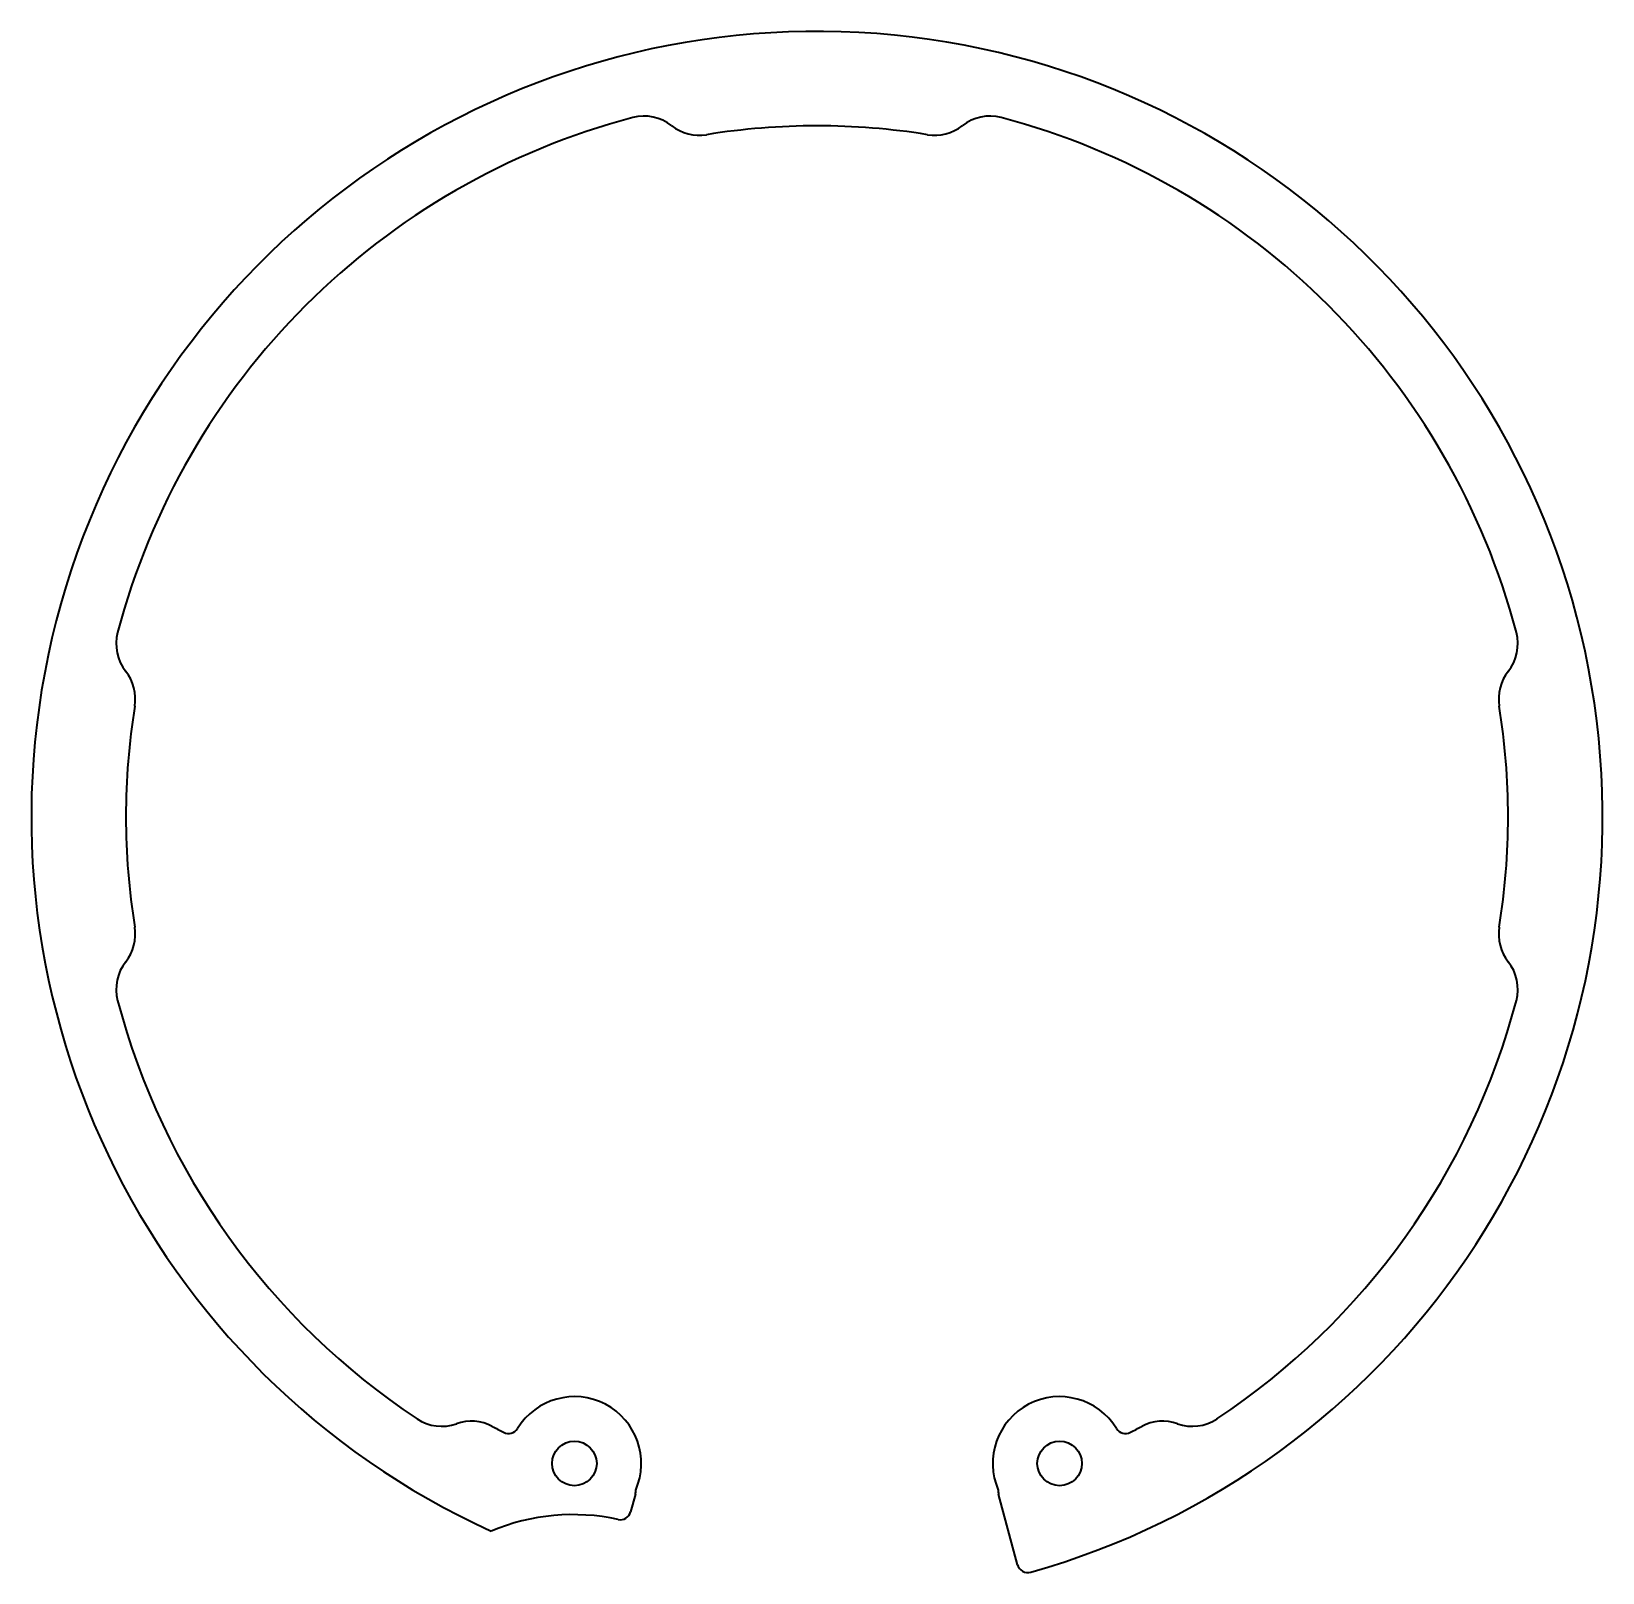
# Model space of a CAD drawing. Header units: inches. Extents: x 1.61 to 6.02, y 2.99 to 7.32.
import ezdxf

# ---------------------------------------------------------------- set-up
doc = ezdxf.new("R2010")
doc.units = ezdxf.units.IN
doc.header["$MEASUREMENT"] = 0
doc.layers.add('Visible Edges(ANSI-PIG)', color=7, linetype='Continuous', lineweight=35)

msp = doc.modelspace()

# ---------------------------------------------------------------- linework, layer by layer
at = {"layer": 'Visible Edges(ANSI-PIG)'}
for p, q in [((3.309, 3.2144), (3.2957, 3.1648)), ((4.3812, 3.0163), (4.3281, 3.2144))]:
    msp.add_line(p, q, dxfattribs=at)
for centre in [(3.138, 3.3004), (4.4992, 3.3004)]:
    msp.add_circle(centre, 0.0625, dxfattribs=at)
for centre, radius, start, end in [((3.8186, 5.1161), 2.204, 285.7907, 245.4914), ((3.8186, 5.1161), 2.029, 104.7516, 165.2484), ((3.3338, 6.9573), 0.125, 51.7103, 104.7516), ((3.4887, 7.1535), 0.125, 231.7103, 279.1975), ((3.8186, 5.1161), 1.939, 80.8025, 99.1975), ((4.1485, 7.1535), 0.125, 260.8025, 308.2897), ((4.3034, 6.9573), 0.125, 75.2484, 128.2897), ((3.8186, 5.1161), 2.029, 14.7516, 75.2484), ((1.9773, 5.6009), 0.125, 165.2484, 218.2897), ((5.6598, 5.6009), 0.125, 321.7103, 14.7516), ((1.7811, 5.446), 0.125, 350.8025, 38.2897), ((5.856, 5.446), 0.125, 141.7103, 189.1975), ((3.8186, 5.1161), 1.939, 170.8025, 189.1975), ((3.8186, 5.1161), 1.939, 350.8025, 9.1975), ((1.7811, 4.7862), 0.125, 321.7103, 9.1975), ((5.856, 4.7862), 0.125, 170.8025, 218.2897), ((1.9773, 4.6312), 0.125, 141.7103, 194.7516), ((5.6598, 4.6312), 0.125, 345.2484, 38.2897), ((3.8186, 5.1161), 2.029, 194.7516, 236.4211), ((3.8186, 5.1161), 2.029, 303.5789, 345.2484), ((3.138, 3.3004), 0.1875, 336.4508, 148.3259), ((4.4992, 3.3004), 0.1875, 31.6741, 203.5492), ((2.7655, 3.5298), 0.125, 236.4211, 289.4624), ((2.8488, 3.2941), 0.125, 61.9752, 109.4624), ((3.8186, 5.1161), 1.939, 241.9752, 243.0322), ((2.9529, 3.4146), 0.03, 243.0322, 328.3259), ((4.6843, 3.4146), 0.03, 211.6741, 296.9678), ((3.8186, 5.1161), 1.939, 296.9678, 298.0248), ((4.7884, 3.2941), 0.125, 70.5376, 118.0248), ((4.8717, 3.5298), 0.125, 250.5376, 303.5789), ((3.2801, 3.2221), 0.03, 345, 6.4788), ((4.3571, 3.2221), 0.03, 173.5212, 195), ((3.1341, 2.5614), 0.5954, 77.7496, 112.7), ((3.2668, 3.1725), 0.03, 257.7496, 345), ((4.4102, 3.0241), 0.03, 195, 285.7907)]:
    msp.add_arc(centre, radius, start, end, dxfattribs=at)

doc.saveas('drawing.dxf')
